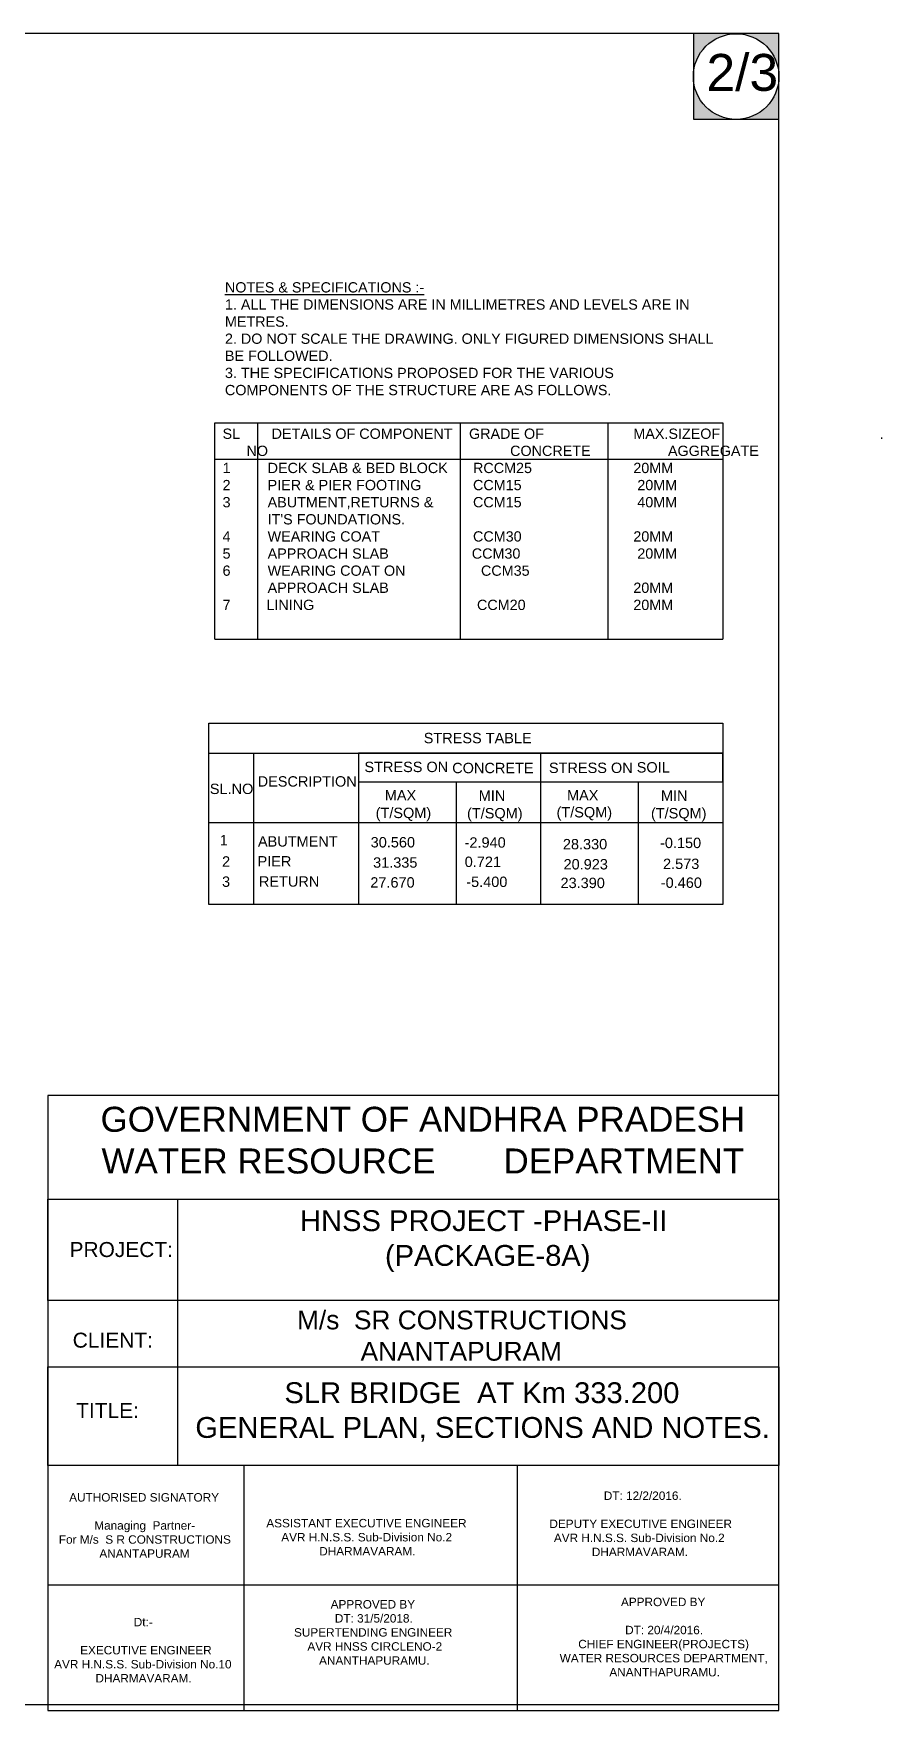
# Model space of a CAD drawing. Header units: inches. Extents: x 385488 to 411024, y -172516 to -157041.
# Drawn here: x 403191 to 411024, y -172516 to -157041 of the extents above; entities that cross this region are included whole.
import ezdxf

# ---------------------------------------------------------------- set-up
doc = ezdxf.new("R2010")
doc.units = ezdxf.units.IN
doc.header["$MEASUREMENT"] = 0
doc.layers.add('DRAWING', color=7, linetype='Continuous')
doc.layers.add('TEXT', color=7, linetype='Continuous')
doc.styles.get("Standard").update_dxf_attribs({"font": 'arial.ttf'})

msp = doc.modelspace()

# ---------------------------------------------------------------- hatches: boundary and pattern name
at = {"layer": 'Defpoints', "ltscale": 0.4}
h = msp.add_hatch(dxfattribs=at)
h.set_pattern_fill('AR-SAND', color=256, scale=0.681103, style=0)
h.set_pattern_definition([(37.5, (170235.8538, -50211.7316), (-0.042904976, 1.3123657775), [0, -1.0352768187, 0, -1.1578753894, 0, -1.1067926516]), (7.5, (170235.8538, -50211.7316), (1.205400525, 1.922172632), [0, -0.5585045996, 0, -0.933111343, 0, -0.3575791644]), (327.5, (170235.016, -50211.7316), (2.1210518945, 0.0038543993), [0, -0.340551585, 0, -1.2259857064, 0, -1.60059245]), (317.5, (170235.016, -50211.7316), (2.04748236, 0.59778761), [0, -0.1702757926, 0, -0.803701741, 0, -0.91948928])])
h.paths.add_polyline_path([(409280.9, -157040.9), (409280.9, -157399.1, -0.9520527), (410068.6, -157437.8), (410068.6, -157040.9)])
h.paths.add_polyline_path([(409655.6, -157832.2, -0.3725087), (409280.9, -157476.5), (409280.9, -157832.2)])
h.paths.add_polyline_path([(409692.1, -157832.2), (410068.6, -157832.2), (410068.6, -157437.8, -0.4007378)])

# ---------------------------------------------------------------- linework, layer by layer
msp.add_lwpolyline([(410068.6, -157040.9), (409280.9, -157040.9), (409280.9, -157832.2), (410068.6, -157832.2)], close=True, dxfattribs=at)
at = {"layer": 'DRAWING', "ltscale": 0.4}
for points in [[(410068.6, -157040.9), (385488, -157040.9), (385488, -172462.5), (410068.6, -172462.5)], [(404808.4, -163405.5), (409552.5, -163405.5), (409552.5, -165078), (404808.4, -165078)], [(404808.4, -163683.1), (409552.5, -163683.1), (409552.5, -164325.8), (404808.4, -164325.8)], [(405225, -163683.1), (406189.9, -163683.1), (406189.9, -165078), (405225, -165078)], [(406189.9, -163946), (409552.5, -163946), (409552.5, -163683.1), (406189.9, -163683.1)], [(407871.2, -163683.1), (409552.5, -163683.1), (409552.5, -165078), (407871.2, -165078)]]:
    msp.add_lwpolyline(points, close=True, dxfattribs=at)
for points in [[(404864.2, -162630), (404864.2, -160632.6), (409552.5, -160632.6), (409552.5, -162630)], [(405257.1, -160632.6), (405257.1, -162630)], [(407126.5, -160632.6), (407126.5, -162630)], [(408489, -160632.6), (408489, -162630)], [(404864.2, -160970.1), (409552.5, -160970.1)], [(404864.2, -162630), (409552.5, -162630)], [(407089.1, -163946), (407089.1, -165078)], [(408770.3, -163946), (408770.3, -165078)]]:
    msp.add_lwpolyline(points, dxfattribs=at)
msp.add_circle((409673.8, -157437.8), 394.8, dxfattribs=at)
at = {"layer": 'TEXT'}
for points in [[(410068.6, -166841.1), (403321.4, -166841.1), (403321.4, -172516), (410068.6, -172516)], [(403321.4, -167797.1), (410068.6, -167797.1), (410068.6, -168732.6), (403321.4, -168732.6)], [(403321.4, -169343.5), (410068.6, -169343.5), (410068.6, -170256.4), (403321.4, -170256.4)]]:
    msp.add_lwpolyline(points, close=True, dxfattribs=at)
for points in [[(404519.5, -167797.1), (404519.5, -170256.4)], [(405131.3, -170256.4), (405131.3, -172516)], [(407653.7, -170256.4), (407653.7, -172516)], [(403321.4, -171355.8), (410068.6, -171355.8)]]:
    msp.add_lwpolyline(points, dxfattribs=at)

# ---------------------------------------------------------------- texts
at = {"layer": 'DRAWING', "attachment_point": 1}
for s, insert, char_height, width in [('2/3', (409400.2, -157229.2), 340.55, 643.159), ('{\\LNOTES & SPECIFICATIONS :- \\P}1. ALL THE DIMENSIONS ARE IN MILLIMETRES AND LEVELS ARE IN METRES. \\P2. DO NOT SCALE THE DRAWING. ONLY FIGURED DIMENSIONS SHALL BE FOLLOWED. \\P3. THE SPECIFICATIONS PROPOSED FOR THE VARIOUS COMPONENTS OF THE STRUCTURE ARE AS FOLLOWS.\\P ', (404957, -159335.7), 94.753, 4559.416), ("SL^I  DETAILS OF COMPONENT ^IGRADE OF      ^I^IMAX.SIZEOF ^I^I^I^I.                NO^I^I^I^I^I^ICONCRETE^I                   AGGREGATE \\P1^I DECK SLAB & BED BLOCK^I RCCM25^I^I^I20MM\\P2^I PIER & PIER FOOTING^I^I CCM15^I^I^I 20MM\\P3^I ABUTMENT,RETURNS &^I CCM15^I^I^I 40MM \\P^I IT'S FOUNDATIONS.^I^I \\P4 ^I WEARING COAT^I^I^I CCM30^I^I^I20MM\\P5 ^I APPROACH SLAB^I           CCM30 ^I^I^I 20MM\\P6 ^I WEARING COAT ON^I^I   CCM35\\P^I APPROACH SLAB^I^I^I^I^I  ^I20MM \\P7         LINING^I^I^I^I  CCM20^I^I^I20MM ", (404935.1, -160686.4), 94.7534, 6417.655), ('CONCRETE', (407054, -163770.8), 95.75, 773.596), ('(T/SQM)', (406347.5, -164185), 95.75, 524.715), ('(T/SQM)', (407190.8, -164188), 95.75, 524.715), ('(T/SQM)', (408016.8, -164179), 95.75, 524.715), ('(T/SQM)', (408887.8, -164188), 95.75, 524.715)]:
    msp.add_mtext(s, dxfattribs=dict(at, insert=insert, char_height=char_height, width=width))
at = {"layer": 'TEXT'}
for s, height, p in [('STRESS TABLE', 95.752, (406791.2, -163590.1)), ('STRESS ON ', 95.75, (406244, -163856.5)), ('STRESS ON ', 95.75, (407946.6, -163864.8)), ('SOIL ', 95.75, (408756.4, -163860.3)), ('SL.NO ', 95.75, (404817.7, -164058.9)), ('DESCRIPTION ', 95.752, (405259, -163990.2)), ('MAX', 95.75, (406432, -164118.4)), ('MIN', 95.75, (407298.9, -164121.7)), ('MAX', 95.75, (408113.3, -164118.4)), ('MIN', 95.75, (408980.2, -164121.7)), ('1', 95.8, (404909.5, -164532.3)), ('ABUTMENT ', 95.75, (405261.6, -164544)), ('30.560', 95.75, (406301.8, -164551.7)), ('-2.940', 95.75, (407168.4, -164553.8)), ('28.330', 95.75, (408075.2, -164569.4)), ('-0.150', 95.75, (408971.7, -164557.6)), ('2', 95.8, (404930.3, -164729)), ('PIER', 95.75, (405257.9, -164727.6)), ('31.335', 95.75, (406324.1, -164738.8)), ('0.721', 95.75, (407169.4, -164732.2)), ('2.573', 95.75, (408999.4, -164750.8)), ('20.923', 95.75, (408081.4, -164755)), ('3', 95.8, (404930.4, -164915.5)), ('RETURN', 95.75, (405270.3, -164913.8)), ('27.670', 95.75, (406298.5, -164922.4)), ('-5.400', 95.75, (407183.8, -164916.7)), ('23.390', 95.75, (408053.4, -164926.9)), ('-0.460', 95.75, (408978.8, -164924.9))]:
    msp.add_text(s, height=height, dxfattribs=at).set_placement(p)
at = {"layer": 'TEXT', "color": 7, "width": 6583.98, "attachment_point": 5}
for s, insert, char_height in [('GOVERNMENT OF ANDHRA PRADESH\\PWATER RESOURCE       DEPARTMENT', (406783.5, -167254.5), 230.865), ('HNSS PROJECT -PHASE-II\\P (PACKAGE-8A)', (407344.5, -168185.4), 192.387)]:
    msp.add_mtext(s, dxfattribs=dict(at, insert=insert, char_height=char_height))
at = {"layer": 'TEXT', "attachment_point": 1}
for s, insert, char_height, width in [('PROJECT:', (403522.8, -168193.2), 138.22, 1289.619), ('\\pi707.53;M/s  SR CONSTRUCTIONS \\P\\pi1293.8;ANANTAPURAM', (404914.8, -168825.3), 173.514, 4427.877), ('CLIENT:', (403552.1, -169029.7), 138.22, 1289.619), ('\\pi1176.2;SLR BRIDGE  AT Km 333.200\\P\\pi354.05;GENERAL PLAN, SECTIONS AND NOTES.', (404329.9, -169487.4), 192.387, 5972.233), ('TITLE:', (403583.9, -169677.5), 138.22, 749.501), ('\\pi1261.1;AUTHORISED SIGNATORY\\P\\pi1952;\\P\\pi1492.7;Managing  Partner-\\P\\pi1165.5;For M/s  S R CONSTRUCTIONS\\P\\pi1539.5;ANANTAPURAM', (402258.9, -170510.5), 77.779, 3903.953), ('\\pi1567.1;  DT: 12/2/2016. \\P\\pi1952;\\P\\pi1095.3; DEPUTY EXECUTIVE ENGINEER\\P\\pi1166.8;AVR H.N.S.S. Sub-Division No.2\\P\\pi1517.2;DHARMAVARAM.', (406825.4, -170495.3), 77.779, 3903.953), ('\\pi1952;\\P\\P\\pi1028.9;ASSISTANT EXECUTIVE ENGINEER\\P\\pi1166.8;AVR H.N.S.S. Sub-Division No.2\\P\\pi1517.2;DHARMAVARAM.', (404309.9, -170489.2), 77.779, 3903.953), ('\\pi1562.9;APPROVED BY\\P\\pi1601.5;DT: 31/5/2018.  \\P\\pi1224.6;SUPERTENDING ENGINEER                \\P\\pi1317.9; AVR HNSS CIRCLENO-2\\P\\pi0;^I^I^I^I       ANANTHAPURAMU.', (404369.7, -171497.4), 77.779, 3903.953), ('\\pi1562.9;APPROVED BY\\P\\pi1952;\\P\\pi1601.5;DT: 20/4/2016.  \\P\\pi1168.8;CHIEF ENGINEER(PROJECTS)                \\P\\pi997.59;WATER RESOURCES DEPARTMENT,\\P\\pi0;^I^I^I^I       ANANTHAPURAMU.', (407048.3, -171475.5), 77.779, 3903.953), ('\\pi1870.4;Dt:- \\P\\pi1952;\\P\\pi1315.7;  EXECUTIVE ENGINEER\\P\\pi1136.3;AVR H.N.S.S. Sub-Division No.10\\P\\pi1517.2;DHARMAVARAM.', (402245.1, -171661.4), 77.779, 3903.953)]:
    msp.add_mtext(s, dxfattribs=dict(at, insert=insert, char_height=char_height, width=width))

doc.saveas('drawing.dxf')
